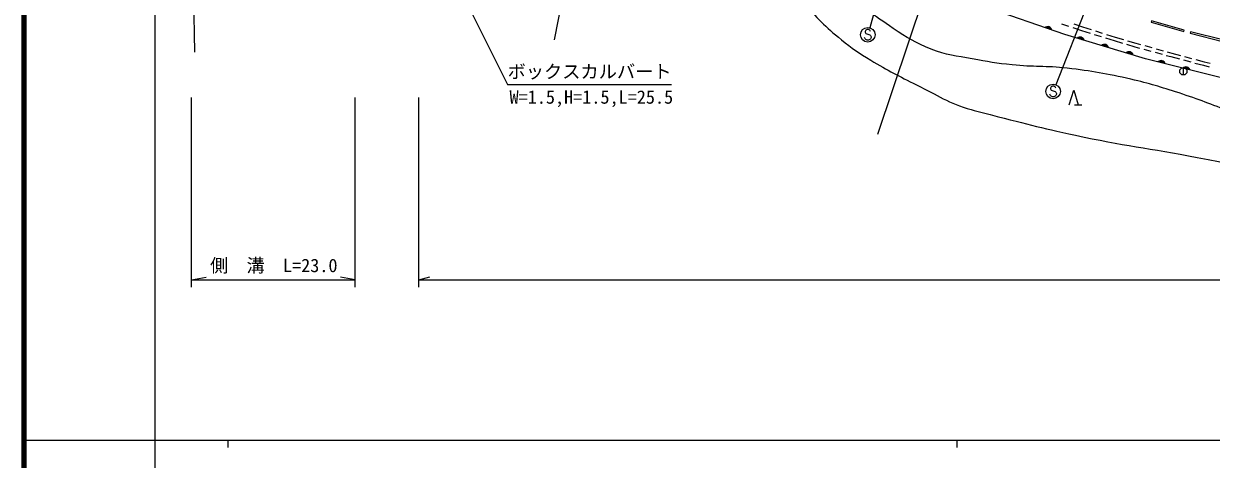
# Model space of a CAD drawing. Units: millimetres, scale not verified. Extents: x 40000 to 680000, y 20000 to 380000.
# Drawn here: x 40000 to 202901, y 202409 to 262090 of the extents above; entities that cross this region are included whole.
import ezdxf
from ezdxf.enums import TextEntityAlignment as Align

# ---------------------------------------------------------------- set-up
doc = ezdxf.new("R2010")
doc.units = ezdxf.units.MM
doc.header["$LTSCALE"] = 1000
for name, color, linetype, lineweight in [('M-BGD', 7, 'Continuous', 25), ('M-BMK-OTRS', 5, 'Continuous', 25), ('M-STR-HTXT', 7, 'Continuous', 13), ('M-STR-STRC', 7, 'Continuous', 25), ('M-TTL', 2, 'Continuous', 140), ('M-TTL-BAND', 7, 'Continuous', 25)]:
    doc.layers.add(name, color=color, linetype=linetype, lineweight=lineweight)
doc.styles.add('ＭＳ ゴシック', font='')
doc.styles.get('ＭＳ ゴシック').set_extended_font_data('MS Gothic')

msp = doc.modelspace()

# ---------------------------------------------------------------- linework, layer by layer
at = {"layer": 'M-BGD'}
for p, q in [((182375, 262087), (183324, 261773)), ((183894, 261584), (185099, 261186)), ((184047, 262060), (185253, 261661)), ((185099, 261186), (186282, 260813)), ((185253, 261661), (186431, 261290)), ((187003, 261109), (187957, 260808)), ((186854, 260632), (187808, 260331)), ((188380, 260151), (189562, 259777)), ((188529, 260628), (189707, 260256)), ((189562, 259777), (190710, 259443)), ((189707, 260256), (190851, 259923)), ((191286, 259275), (192434, 258941)), ((191427, 259755), (192570, 259422)), ((192570, 259422), (193204, 259248)), ((193782, 259090), (194747, 258826)), ((192434, 258941), (193071, 258766)), ((193649, 258608), (194614, 258344)), ((195192, 258185), (196157, 257921)), ((195326, 258667), (196290, 258403)), ((196736, 257763), (197372, 257588)), ((196869, 258245), (197503, 258071)), ((197372, 257588), (198532, 257280)), ((197503, 258071), (198660, 257763)), ((199240, 257609), (200206, 257351)), ((199071, 256069), (199071, 255069)), ((199112, 257125), (200078, 256868)), ((200658, 256713), (201817, 256405)), ((200786, 257197), (201943, 256889)), ((201817, 256405), (202621, 256202)), ((201943, 256889), (202742, 256687)), ((183428, 250994), (184028, 252994)), ((184028, 252994), (184628, 250994)), ((184128, 250994), (185128, 250994))]:
    msp.add_line(p, q, dxfattribs=at)
msp.add_lwpolyline([(231169, 249579), (223022, 250539), (215751, 251911), (209235, 253424), (201740, 255305), (193871, 257296), (182812, 260607), (171699, 264457), (158871, 268629), (148643, 272131), (141037, 274596), (135219, 276130), (129178, 277709), (124407, 278829), (119447, 279943), (115950, 280628)], dxfattribs=at)
for points in [[(199194, 261205), (194708, 262485), (194653, 262292), (199139, 261012)], [(204671, 259829), (200071, 260979), (200022, 260785), (204623, 259635)]]:
    msp.add_lwpolyline(points, close=True, dxfattribs=at)
msp.add_circle((199071, 255569), 500, dxfattribs=at)
for centre, radius, start, end in [((180475, 261135), 567, 8.96416, 132.81918), ((180475, 261135), 453, 16.92355, 124.85979), ((180475, 261135), 340, 32.54892, 109.23442), ((184912, 259700), 567, 11.40531, 135.26033), ((184912, 259700), 453, 19.3647, 127.30094), ((184912, 259700), 340, 34.99007, 111.67557), ((188265, 258696), 567, 11.40531, 135.26033), ((188265, 258696), 453, 19.3647, 127.30094), ((188265, 258696), 340, 34.99007, 111.67557), ((191618, 257693), 567, 11.40531, 135.26033), ((191618, 257693), 453, 19.3647, 127.30094), ((191618, 257693), 340, 34.99007, 111.67557), ((196043, 256472), 567, 13.87263, 137.72766), ((196043, 256472), 453, 21.83202, 129.76826), ((196043, 256472), 340, 37.45739, 114.14289), ((199436, 255613), 567, 13.87263, 137.72766), ((199436, 255613), 453, 21.83202, 129.76826), ((199436, 255613), 340, 37.45739, 114.14289)]:
    msp.add_arc(centre, radius, start, end, dxfattribs=at)
for points, knots in [([(137157, 275619), (139713, 273308), (140480, 272622), (142407, 270505), (144272, 268455), (144985, 267021), (146875, 264995), (148828, 262901), (149927, 261707), (152157, 259910), (153654, 258704), (154552, 258096), (156193, 257095), (158576, 255643), (159984, 254949), (162484, 253709), (165358, 252284), (166876, 251182), (169967, 250324), (170507, 250174), (170997, 250051), (171459, 249946)], [0, 0, 0, 0, 1, 1, 1, 2, 2, 2, 3, 3, 3, 4, 4, 4, 5, 5, 5, 6, 6, 6, 7, 7, 7, 7]), ([(220224, 246560), (217604, 246864), (215952, 247143), (213214, 247775), (210186, 248474), (208555, 249121), (205603, 250092), (202799, 251015), (201291, 251715), (198477, 252606), (195926, 253414), (194501, 253904), (191889, 254489), (188507, 255246), (186589, 255599), (183146, 256001), (180211, 256343), (178532, 256135), (175594, 256450), (173446, 256681), (172249, 256883), (170125, 257285), (167893, 257707), (166568, 257758), (164460, 258605), (162311, 259470), (161189, 260176), (159262, 261463), (156516, 263296), (154972, 264404), (152726, 266823), (150946, 268740), (150321, 269587), (148643, 272131)], [0, 0, 0, 0, 1, 1, 1, 2, 2, 2, 3, 3, 3, 4, 4, 4, 5, 5, 5, 6, 6, 6, 7, 7, 7, 8, 8, 8, 9, 9, 9, 10, 10, 10, 11, 11, 11, 11]), ([(171459, 249946), (177557, 248331), (179236, 247918), (184267, 246815), (190746, 245395), (194464, 245045), (200975, 243778), (209215, 242174), (213775, 240996), (222023, 239438), (229786, 237971), (234143, 237136), (241986, 236183), (243601, 235987), (244134, 235906), (246125, 235709)], [0, 0, 0, 0, 1, 1, 1, 2, 2, 2, 3, 3, 3, 4, 4, 4, 5, 5, 5, 5])]:
    msp.add_open_spline(points, degree=3, knots=knots, dxfattribs=at)
at = {"layer": 'M-BMK-OTRS'}
msp.add_line((63470, 258210), (62905, 292455), dxfattribs=at)
at = {"layer": 'M-STR-HTXT'}
for p, q in [((118681, 289274), (112740, 259868)), ((166663, 275338), (157103, 246902)), ((159319, 273410), (156043, 261539)), ((185936, 264773), (181572, 253743)), ((63009, 226000), (63009, 252000)), ((85450, 226001), (85450, 252001)), ((94207, 226001), (94207, 252001)), ((63009, 227000), (65009, 227350)), ((63009, 227000), (85450, 227001)), ((85450, 227001), (83450, 227351)), ((94207, 227001), (95707, 227401)), ((94207, 227001), (495306, 227001))]:
    msp.add_line(p, q, dxfattribs=at)
msp.add_lwpolyline([(98940, 268634), (106371, 253773), (128871, 253773)], dxfattribs=at)
at = {"layer": 'M-STR-STRC'}
for p, q in [((155504, 261211), (155413, 261029)), ((155413, 261029), (155413, 260938)), ((155413, 260938), (155504, 260757)), ((155686, 261302), (155504, 261211)), ((155504, 260757), (156050, 260575)), ((155868, 261302), (155686, 261302)), ((156050, 261211), (155868, 261302)), ((156141, 261029), (156050, 261211)), ((155413, 260029), (155323, 260211)), ((155504, 259938), (155413, 260029)), ((155686, 259848), (155504, 259938)), ((155868, 259848), (155686, 259848)), ((156050, 259938), (155868, 259848)), ((156050, 260575), (156141, 260484)), ((156141, 260029), (156050, 259938)), ((156141, 260484), (156232, 260302)), ((156232, 260211), (156141, 260029)), ((156232, 260302), (156232, 260211)), ((180931, 253449), (180840, 253267)), ((180840, 253267), (180840, 253176)), ((180840, 253176), (180931, 252995)), ((181113, 253540), (180931, 253449)), ((180931, 252995), (181477, 252813)), ((181295, 253540), (181113, 253540)), ((181477, 253449), (181295, 253540)), ((181568, 253267), (181477, 253449)), ((181477, 252813), (181568, 252722)), ((181568, 252722), (181659, 252540)), ((181659, 252540), (181659, 252449)), ((180840, 252267), (180749, 252449)), ((180931, 252176), (180840, 252267)), ((181113, 252085), (180931, 252176)), ((181295, 252085), (181113, 252085)), ((181477, 252176), (181295, 252085)), ((181568, 252267), (181477, 252176)), ((181659, 252449), (181568, 252267))]:
    msp.add_line(p, q, dxfattribs=at)
for centre in [(155777, 260575), (181204, 252813)]:
    msp.add_circle(centre, 1000, dxfattribs=at)
at = {"layer": 'M-TTL'}
msp.add_line((40000, 380000), (40000, 20000), dxfattribs=at)
at = {"layer": 'M-TTL-BAND'}
for p, q in [((58000, 370000), (58000, 20000)), ((40000, 205000), (579000, 205000)), ((68000, 205000), (68000, 204000)), ((168000, 205000), (168000, 204000))]:
    msp.add_line(p, q, dxfattribs=at)

# ---------------------------------------------------------------- texts
at = {"layer": 'M-STR-HTXT', "style": 'ＭＳ ゴシック'}
for s, p in [('ボックスカルバート', (106371, 254073)), ('W=1.5,H=1.5,L=25.5', (106640, 250583))]:
    msp.add_text(s, height=1833, dxfattribs=at).set_placement(p, align=Align.BOTTOM_LEFT)
msp.add_text('側\u3000溝\u3000L=23.0', height=1833, dxfattribs=at).set_placement((74300, 227500), align=Align.BOTTOM_CENTER)

doc.saveas('drawing.dxf')
